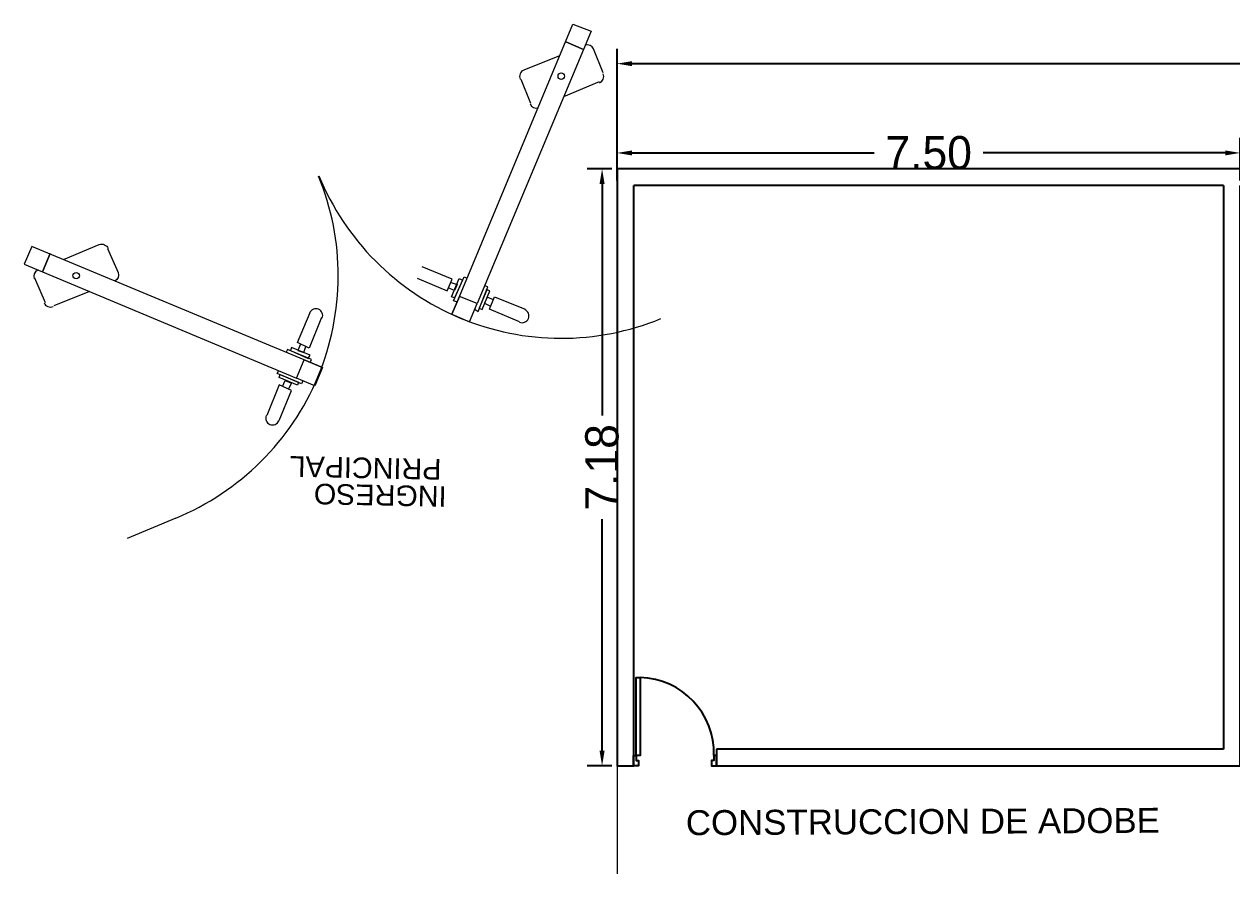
# Model space of a CAD drawing. Header units: metres. Extents: x 643973 to 644410, y 8488260 to 8488397.
# Drawn here: x 644358.46 to 644373, y 8488350.36 to 8488360.58 of the extents above; entities that cross this region are included whole.
import ezdxf
from ezdxf.enums import TextEntityAlignment as Align

# ---------------------------------------------------------------- set-up
doc = ezdxf.new("R2010")
doc.units = ezdxf.units.M
doc.header["$MEASUREMENT"] = 0
for name, color, linetype in [('ACHURADOS', 8, 'Continuous'), ('PDF8_PUERTAS - PETER', 2, 'Continuous'), ('Planta', 251, 'Continuous'), ('VANOS', 2, 'Continuous')]:
    doc.layers.add(name, color=color, linetype=linetype)
for name, color, linetype, lineweight in [('Anotaciones - Textos_Pluma_Nº__86', 7, 'Continuous', 20), ('MUEBLES - PETER', 253, 'Continuous', 5), ('MURO ADOBE', 252, 'Continuous', 25), ('PUERTAS', 24, 'Continuous', 5), ('TEXTOS-SUBTITULO', 26, 'Continuous', 30)]:
    doc.layers.add(name, color=color, linetype=linetype, lineweight=lineweight)
doc.styles.add('style4', font='arial.ttf')
doc.dimstyles.new('UTILIZAR', dxfattribs={"dimtxt": 0.18, "dimasz": 0.18, "dimexe": 0.18, "dimexo": 0.0625, "dimgap": 0.09, "dimtad": 0, "dimtih": 1, "dimtoh": 1, "dimdec": 4, "dimzin": 0, "dimdsep": 46, "dimtxsty": 'Standard', "dimcen": 0.09, "dimadec": 0, "dimazin": 0, "dimtfac": 1, "dimtdec": 4, "dimtofl": 0, "dimtmove": 0, "dimatfit": 3, "dimfxl": 1, "dimtolj": 1, "dimtzin": 0, "dimarcsym": 0})

# ---------------------------------------------------------------- blocks, each defined once
blk = doc.blocks.new('PUERTA8')
at = {"layer": 'VANOS', "ltscale": 0.5}
for points in [[(0.025, 0.05), (0.025, 0.8), (0.065, 0.8), (0.065, 0.05)], [(0, -0.05), (0, 0.05), (0.025, 0.05), (0.025, 0), (0.05, 0), (0.05, -0.05)], [(0.8, -0.05), (0.8, 0.05), (0.775, 0.05), (0.775, 0), (0.75, 0), (0.75, -0.05)]]:
    blk.add_lwpolyline(points, close=True, dxfattribs=at)
at = {"layer": 'VANOS', "color": 8, "ltscale": 0.5}
blk.add_arc((0.045, 0.07), 0.73, 358.4306, 88.4306, dxfattribs=at)
blk = doc.blocks.new('P-1')
at = {"layer": 'ACHURADOS'}
blk.add_blockref('PUERTA8', (0, 0.05), dxfattribs=at)
blk = doc.blocks.new('*D196')
at = {"layer": 'Anotaciones - Textos_Pluma_Nº__86', "color": 0, "lineweight": -2, "transparency": 16777216}
for p, q in [((644365.597, 8488358.901), (644365.597, 8488360.285)), ((644409.821, 8488358.901), (644409.821, 8488360.285)), ((644365.777, 8488360.105), (644386.819, 8488360.105)), ((644409.641, 8488360.105), (644388.599, 8488360.105))]:
    blk.add_line(p, q, dxfattribs=at)
at = {"layer": 'Anotaciones - Textos_Pluma_Nº__86', "color": 0, "transparency": 16777216}
for points in [[(644365.777, 8488360.135), (644365.777, 8488360.075), (644365.597, 8488360.105)], [(644409.641, 8488360.135), (644409.641, 8488360.075), (644409.821, 8488360.105)]]:
    blk.add_solid(points, dxfattribs=at)
at = {"layer": 'Defpoints', "color": 0, "transparency": 16777216}
for p in [(644365.597, 8488360.105), (644365.597, 8488358.838, 0), (644409.821, 8488358.838, 0)]:
    blk.add_point(p, dxfattribs=at)
at = {"layer": 'Anotaciones - Textos_Pluma_Nº__86', "color": 0, "transparency": 16777216, "insert": (644387.709, 8488360.105), "char_height": 0.4, "attachment_point": 5}
blk.add_mtext('\\A1;44.22', dxfattribs=at)
blk = doc.blocks.new('*D197')
at = {"layer": 'Anotaciones - Textos_Pluma_Nº__86', "color": 0, "lineweight": -2, "transparency": 16777216}
for p, q in [((644365.597, 8488358.701), (644365.597, 8488359.211)), ((644373.096, 8488358.701), (644373.096, 8488359.211)), ((644365.777, 8488359.031), (644368.69, 8488359.031)), ((644372.916, 8488359.031), (644370.004, 8488359.031))]:
    blk.add_line(p, q, dxfattribs=at)
at = {"layer": 'Anotaciones - Textos_Pluma_Nº__86', "color": 0, "transparency": 16777216}
for points in [[(644365.777, 8488359.061), (644365.777, 8488359.001), (644365.597, 8488359.031)], [(644372.916, 8488359.061), (644372.916, 8488359.001), (644373.096, 8488359.031)]]:
    blk.add_solid(points, dxfattribs=at)
at = {"layer": 'Defpoints', "color": 0, "transparency": 16777216}
for p in [(644373.096, 8488359.031), (644365.597, 8488358.638, 0), (644373.096, 8488358.638, 0)]:
    blk.add_point(p, dxfattribs=at)
at = {"layer": 'Anotaciones - Textos_Pluma_Nº__86', "color": 0, "transparency": 16777216, "insert": (644369.347, 8488359.031), "char_height": 0.4, "attachment_point": 5}
blk.add_mtext('\\A1;7.50', dxfattribs=at)
blk = doc.blocks.new('*D218')
at = {"layer": 'Anotaciones - Textos_Pluma_Nº__86', "color": 0, "lineweight": -2, "transparency": 16777216}
for p, q in [((644365.535, 8488358.838), (644365.237, 8488358.838)), ((644365.417, 8488358.658), (644365.417, 8488355.871)), ((644365.417, 8488351.838), (644365.417, 8488354.625)), ((644365.535, 8488351.658), (644365.237, 8488351.658))]:
    blk.add_line(p, q, dxfattribs=at)
at = {"layer": 'Anotaciones - Textos_Pluma_Nº__86', "color": 0, "transparency": 16777216}
for points in [[(644365.387, 8488358.658), (644365.447, 8488358.658), (644365.417, 8488358.838)], [(644365.387, 8488351.838), (644365.447, 8488351.838), (644365.417, 8488351.658)]]:
    blk.add_solid(points, dxfattribs=at)
at = {"layer": 'Defpoints', "color": 0, "transparency": 16777216}
for p in [(644365.597, 8488358.838, 0), (644365.417, 8488351.658), (644365.597, 8488351.658, 0)]:
    blk.add_point(p, dxfattribs=at)
at = {"layer": 'Anotaciones - Textos_Pluma_Nº__86', "color": 0, "transparency": 16777216, "insert": (644365.417, 8488355.248), "char_height": 0.4, "attachment_point": 5, "rotation": 90}
blk.add_mtext('\\A1;7.18', dxfattribs=at)

msp = doc.modelspace()

# ---------------------------------------------------------------- linework, layer by layer
at = {"layer": 'MUEBLES - PETER', "color": 250, "lineweight": 5}
for q in [(644365.5973, 8488350.35801), (644365.5973, 8488350.40801), (644365.5973, 8488350.35801), (644365.5973, 8488350.65801)]:
    msp.add_line((644365.5973, 8488351.65801), q, dxfattribs=at)
at = {"layer": 'MURO ADOBE'}
for points in [[(644380.2955, 8488358.83801), (644365.5973, 8488358.83801), (644365.5973, 8488351.65801), (644365.7973, 8488351.65801), (644365.7973, 8488358.63801)], [(644372.8964, 8488358.63801), (644365.7973, 8488358.63801)], [(644372.8964, 8488358.63801), (644372.8964, 8488351.85801)], [(644372.8964, 8488351.65801), (644372.8964, 8488351.65801), (644373.0964, 8488351.65801), (644373.0964, 8488358.63801)], [(644366.79452, 8488351.85801), (644366.79452, 8488351.65801), (644372.8964, 8488351.65801)], [(644372.8964, 8488351.85801), (644366.79452, 8488351.85801)]]:
    msp.add_lwpolyline(points, dxfattribs=at)
at = {"layer": 'PDF8_PUERTAS - PETER', "lineweight": 9}
for points in [[(644363.60855, 8488357.0906), (644363.82204, 8488356.99739), (644363.91408, 8488357.21946), (644363.70175, 8488357.30409), (644363.60855, 8488357.0906), (644363.70175, 8488357.30409), (644365.06364, 8488360.58011), (644365.28453, 8488360.49664), (644365.19249, 8488360.27458), (644364.979, 8488360.36778), (644365.19249, 8488360.27458), (644363.91408, 8488357.21946)], [(644364.43761, 8488359.91873), (644364.55557, 8488359.62918)], [(644364.95499, 8488359.70968), (644365.38444, 8488359.89031)], [(644362.05401, 8488356.45139), (644361.96197, 8488356.22932), (644361.7399, 8488356.32136), (644361.83194, 8488356.54343), (644362.05401, 8488356.45139), (644361.83194, 8488356.54343), (644358.55592, 8488357.90531), (644358.46272, 8488357.69182), (644358.68478, 8488357.59978), (644358.77682, 8488357.82184), (644358.68478, 8488357.59978), (644361.7399, 8488356.32136)], [(644363.19179, 8488357.52287), (644363.55293, 8488357.37116), (644363.6126, 8488357.51025), (644363.25146, 8488357.66195)], [(644358.71776, 8488357.22882), (644358.59007, 8488357.52578)], [(644363.60012, 8488357.47362), (644363.67336, 8488357.44866), (644363.63983, 8488357.37425), (644363.56542, 8488357.40779)], [(644363.66705, 8488357.23825), (644363.63043, 8488357.25073), (644363.75717, 8488357.53864), (644363.79379, 8488357.52615)], [(644359.24968, 8488357.36227), (644358.81905, 8488357.19021)], [(644363.88911, 8488357.14621), (644363.9269, 8488357.12516), (644364.04391, 8488357.42046), (644364.00728, 8488357.43295)], [(644364.10892, 8488357.26341), (644364.03451, 8488357.29695), (644364.00097, 8488357.22254), (644364.07538, 8488357.189)], [(644364.42404, 8488357.00067), (644364.0629, 8488357.15238), (644364.1214, 8488357.30003), (644364.49112, 8488357.14949)], [(644362.04215, 8488357.05223), (644361.89161, 8488356.68251), (644361.75136, 8488356.75075), (644361.90307, 8488357.11189)], [(644361.78915, 8488356.72969), (644361.75561, 8488356.65528), (644361.82886, 8488356.63032), (644361.85382, 8488356.70356)], [(644361.90635, 8488356.50989), (644361.91884, 8488356.54651), (644361.6321, 8488356.66468), (644361.61105, 8488356.62689)], [(644361.81431, 8488356.28783), (644361.80183, 8488356.2512), (644361.50536, 8488356.37678), (644361.52641, 8488356.41457)], [(644361.57037, 8488356.21973), (644361.60391, 8488356.29414), (644361.67832, 8488356.2606), (644361.64361, 8488356.19476)], [(644361.52969, 8488355.81256), (644361.6814, 8488356.17371), (644361.53258, 8488356.24079), (644361.38204, 8488355.87107)], [(644359.70561, 8488354.39455), (644360.29212, 8488354.6402)]]:
    msp.add_lwpolyline(points, dxfattribs=at)
for points in [[(644364.90569, 8488360.20065), (644364.47506, 8488360.02859, 0.41418563), (644364.43155, 8488359.91883)], [(644365.43163, 8488359.99277), (644365.31368, 8488360.28233, 0.38093207), (644365.21284, 8488360.32892)], [(644358.93538, 8488357.74736), (644359.36484, 8488357.92799, -0.41421395), (644359.47336, 8488357.88071)], [(644359.4673, 8488357.88081), (644359.59382, 8488357.59242, -0.38093206), (644359.55505, 8488357.48798)], [(644362.04962, 8488357.04182, 0.41421487), (644362.00545, 8488357.14933, 0.41421487), (644361.89794, 8488357.10515)], [(644364.42221, 8488356.99437, 0.41421487), (644364.52972, 8488357.03855, 0.41421487), (644364.48554, 8488357.14606)], [(644361.37573, 8488355.87289, 0.41418547), (644361.41991, 8488355.76539, 0.41421487), (644361.52742, 8488355.80957)]]:
    msp.add_lwpolyline(points, format="xyb", dxfattribs=at)
for points in [[(644363.73612, 8488357.50085), (644363.64291, 8488357.28736), (644363.60629, 8488357.29984), (644363.69833, 8488357.5219)], [(644364.03142, 8488357.38384), (644363.93938, 8488357.16178), (644363.97601, 8488357.1493), (644364.06805, 8488357.37136)], [(644361.66872, 8488356.6522), (644361.88221, 8488356.55899), (644361.90327, 8488356.59678), (644361.6812, 8488356.68882)], [(644361.54198, 8488356.3643), (644361.76404, 8488356.27226), (644361.75156, 8488356.23564), (644361.5295, 8488356.32768)]]:
    msp.add_lwpolyline(points, close=True, dxfattribs=at)
for centre in [(644364.92605, 8488359.95458), (644359.08824, 8488357.55423)]:
    msp.add_circle(centre, 0.03893, dxfattribs=at)
for centre, radius, start, end in [((644365.35427, 8488359.9517), 0.08219, 292.338772, 22.338847), ((644364.62669, 8488359.65194), 0.08219, 202.338771, 285.752537), ((644359.08824, 8488357.55423), 3.15349, 292.338808, 22.338812), ((644364.92605, 8488359.95458), 3.15349, 202.338808, 292.338812), ((644358.66119, 8488357.54855), 0.08219, 118.93061, 202.338809), ((644358.77914, 8488357.259), 0.08219, 202.338772, 292.338848)]:
    msp.add_arc(centre, radius, start, end, dxfattribs=at)

# ---------------------------------------------------------------- block references
at = {"layer": 'PUERTAS', "xscale": 1.249756712422823, "yscale": 1.249756712422823, "zscale": 1.249756712422823}
msp.add_blockref('P-1', (644365.79472, 8488351.65801), dxfattribs=at)

# ---------------------------------------------------------------- texts
at = {"layer": 'Planta', "color": 0, "lineweight": 15, "style": 'style4'}
for s, p in [('PRINCIPAL', (644363.48601, 8488355.34642)), ('INGRESO', (644363.54789, 8488355.0202))]:
    msp.add_text(s, height=0.247798, rotation=178.810449, dxfattribs=at).set_placement(p)
at = {"layer": 'TEXTOS-SUBTITULO', "color": 0, "style": 'style4'}
msp.add_text('CONSTRUCCION DE ADOBE', height=0.3, rotation=0.3, dxfattribs=at).set_placement((644369.27764, 8488350.83761), align=Align.CENTER)

# ---------------------------------------------------------------- dimensions: what is measured, and where the dimension line sits
at = {"layer": 'Anotaciones - Textos_Pluma_Nº__86'}
for base, p1, p2, angle, picture, middle in [((644365.5973, 8488360.10523, 0), (644409.8205, 8488358.83801), (644365.5973, 8488358.83801), 0, '*D196', (644387.7089, 8488360.10523, 0)), ((644373.0964, 8488359.03148, 0), (644365.5973, 8488358.63801), (644373.0964, 8488358.63801), 0, '*D197', (644369.34685, 8488359.03148, 0)), ((644365.41662, 8488351.65801, 0), (644365.5973, 8488358.83801), (644365.5973, 8488351.65801), 90, '*D218', (644365.41662, 8488355.24801, 0))]:
    dim = msp.add_linear_dim(base=base, p1=p1, p2=p2, angle=angle, dimstyle='UTILIZAR', override={"dimtxt": 0.4, "dimtih": 0, "dimdec": 2}, dxfattribs=at)
    dim.commit()
    dim.dimension.update_dxf_attribs({"geometry": picture, "text_midpoint": middle})

doc.saveas('drawing.dxf')
